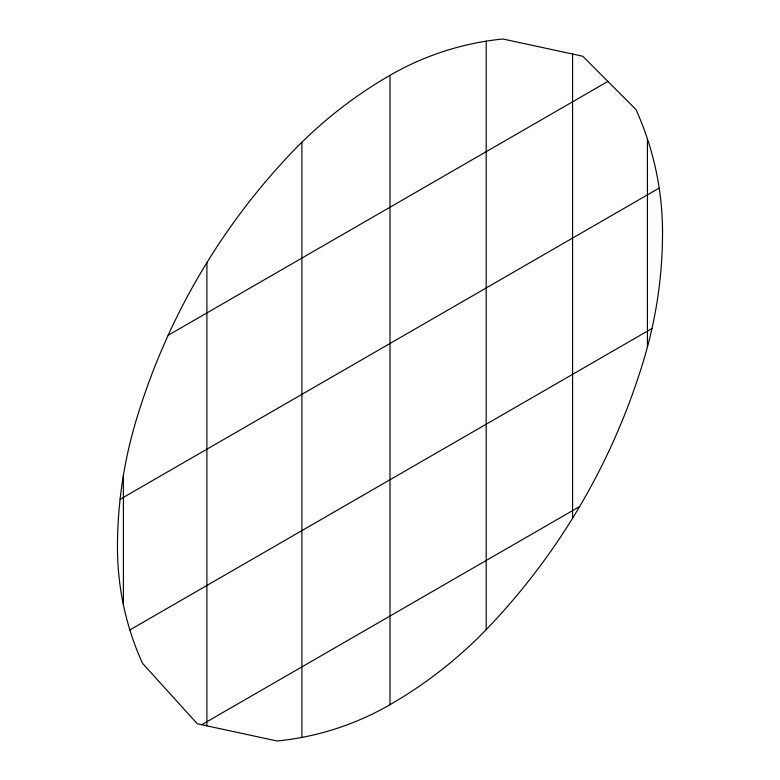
<?xml version="1.0" encoding="UTF-8"?>
<svg xmlns="http://www.w3.org/2000/svg" width="780" height="780" viewBox="0 0 780 780"><rect width="100%" height="100%" fill="white"/><g stroke="black" fill="none" stroke-linecap="round" stroke-linejoin="round"><path stroke-width="1.17" d="M168.139 335.312L607.883 81.432M120.091 499.317L659.188 188.078M129.87 629.938L651.973 328.507M201.708 724.737L579.628 506.542M647.429 138.899L647.429 346.993M572.569 54.035L572.569 518.232M486.194 41.164L486.194 629.645M390 75.309L390 704.691A281.219 281.219 0 0 1 277.115 741L197.291 723.782L142.467 663.263A281.219 281.219 0 0 1 117.468 547.346A440.427 440.427 0 0 1 135.71 421.882A665.369 665.369 0 0 1 290.472 153.835A440.427 440.427 0 0 1 390 75.309A281.219 281.219 0 0 1 502.885 39L582.709 56.218L635.983 109.57A298.603 298.603 0 0 1 662.532 232.655A440.427 440.427 0 0 1 644.29 358.118A665.369 665.369 0 0 1 489.528 626.164A440.427 440.427 0 0 1 390 704.691M301.909 142.204L301.909 737.422M206.895 262.636L206.895 725.858M123.396 475.342L123.396 604.773"/></g></svg>
